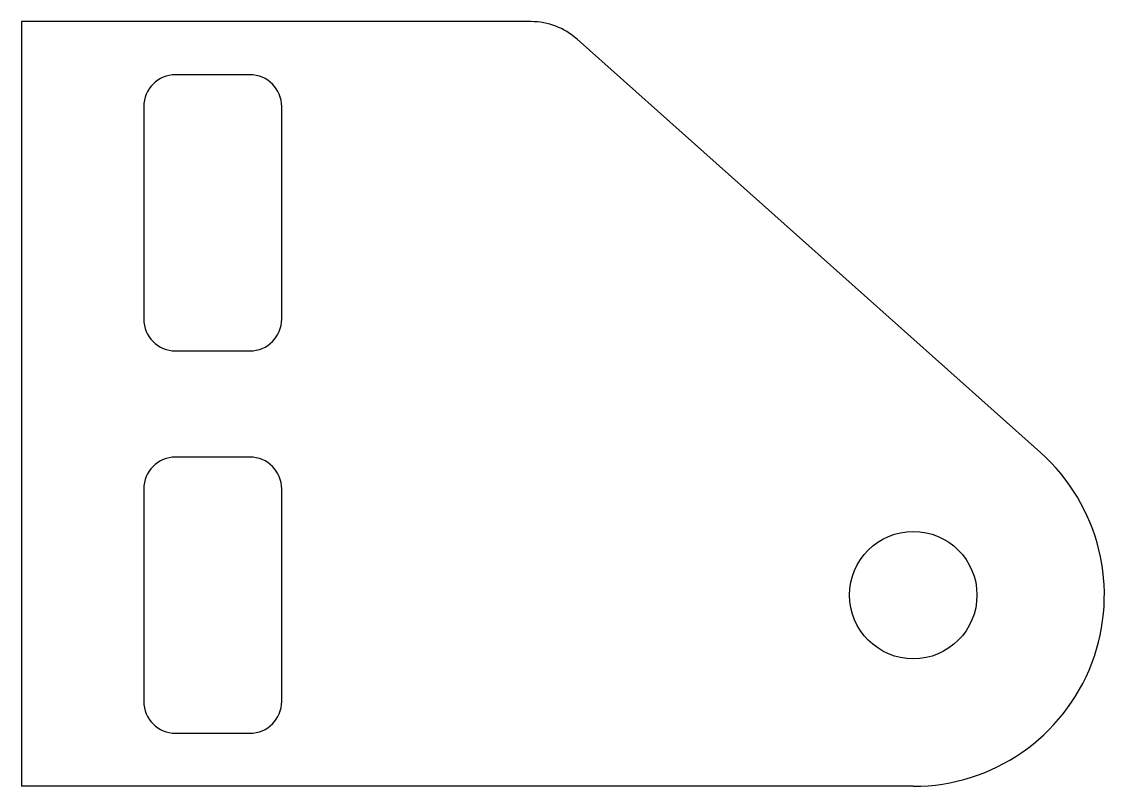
# Model space of a CAD drawing. Header units: millimetres. Extents: x 180.1 to 205.6, y 264.6 to 282.6.
import ezdxf

# ---------------------------------------------------------------- set-up
doc = ezdxf.new("R2010")
doc.units = ezdxf.units.MM
doc.layers.add('Default', color=7, linetype='Continuous')

msp = doc.modelspace()

# ---------------------------------------------------------------- linework, layer by layer
at = {"layer": 'Default', "color": 7, "linetype": 'Continuous'}
for p, q in [((192.098, 282.647), (180.098, 282.647)), ((180.098, 282.647), (180.098, 264.647)), ((193.179, 282.235), (204.092, 272.506)), ((185.473, 281.396), (183.723, 281.396)), ((182.973, 280.646), (182.973, 275.646)), ((186.223, 275.646), (186.223, 280.646)), ((183.723, 274.896), (185.473, 274.896)), ((185.473, 272.397), (183.723, 272.397)), ((182.973, 271.647), (182.973, 266.647)), ((186.223, 266.647), (186.223, 271.647)), ((183.723, 265.897), (185.473, 265.897)), ((201.098, 264.647), (180.098, 264.647))]:
    msp.add_line(p, q, dxfattribs=at)
msp.add_circle((201.098, 269.147), 1.5, dxfattribs=at)
for centre, radius, start, end in [((192.098, 281.022), 1.625, 48.2833, 90), ((183.723, 280.646), 0.75, 90, 180), ((185.473, 280.646), 0.75, 0, 90), ((183.723, 275.646), 0.75, 180, 270), ((185.473, 275.646), 0.75, 270, 0), ((183.723, 271.647), 0.75, 90, 180), ((185.473, 271.647), 0.75, 0, 90), ((201.098, 269.147), 4.5, 270, 48.2833), ((183.723, 266.647), 0.75, 180, 270), ((185.473, 266.647), 0.75, 270, 0)]:
    msp.add_arc(centre, radius, start, end, dxfattribs=at)

doc.saveas('drawing.dxf')
